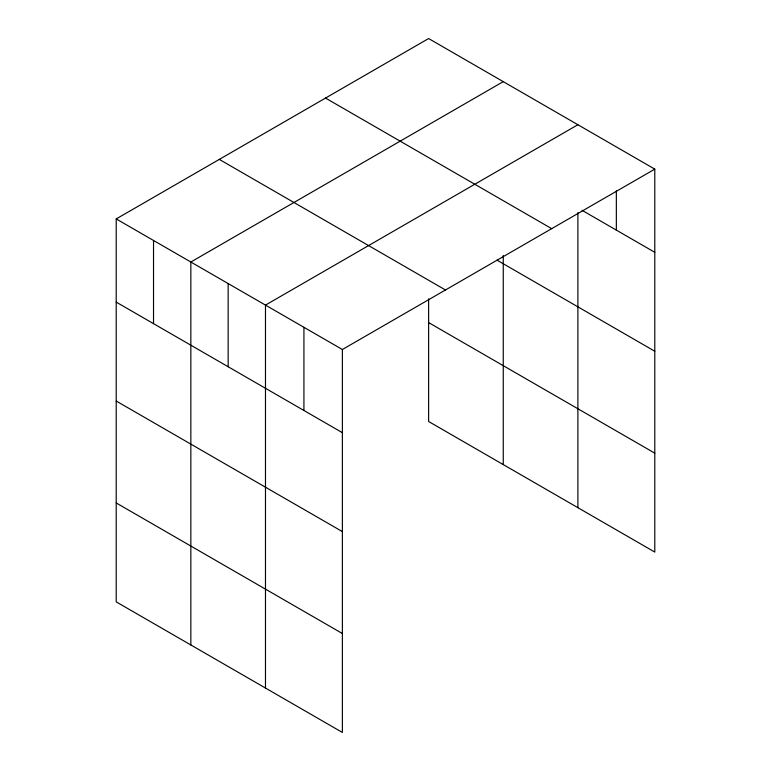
<?xml version="1.0" encoding="UTF-8"?>
<svg xmlns="http://www.w3.org/2000/svg" width="771" height="771" viewBox="0 0 771 771"><rect width="100%" height="100%" fill="white"/><g stroke="black" fill="none" stroke-linecap="round" stroke-linejoin="round"><path stroke-width="1.16" d="M116.209 218.925L342.382 349.504L342.382 732.45L116.209 601.872L116.209 218.925L428.618 38.55L654.791 169.128L654.791 552.075L428.618 421.496L428.618 298.878M503.261 81.639L190.842 262.015L190.842 644.961M577.893 124.729L265.484 305.104L265.484 688.05M342.382 349.504L654.791 169.128M582.057 210.319L654.791 252.31M325.526 98.071L551.699 228.65M497.035 260.155L654.791 351.239M219.301 159.395L445.474 289.983M428.618 322.577L654.791 453.155M116.209 302.107L342.382 432.685M116.209 401.026L342.382 531.605M116.209 502.952L342.382 633.531M616.347 190.9L616.347 230.115M577.893 212.632L577.893 507.684M503.261 255.5L503.261 464.595M303.928 327.299L303.928 410.49M228.158 283.555L228.158 366.745M153.525 240.465L153.525 323.647"/></g></svg>
